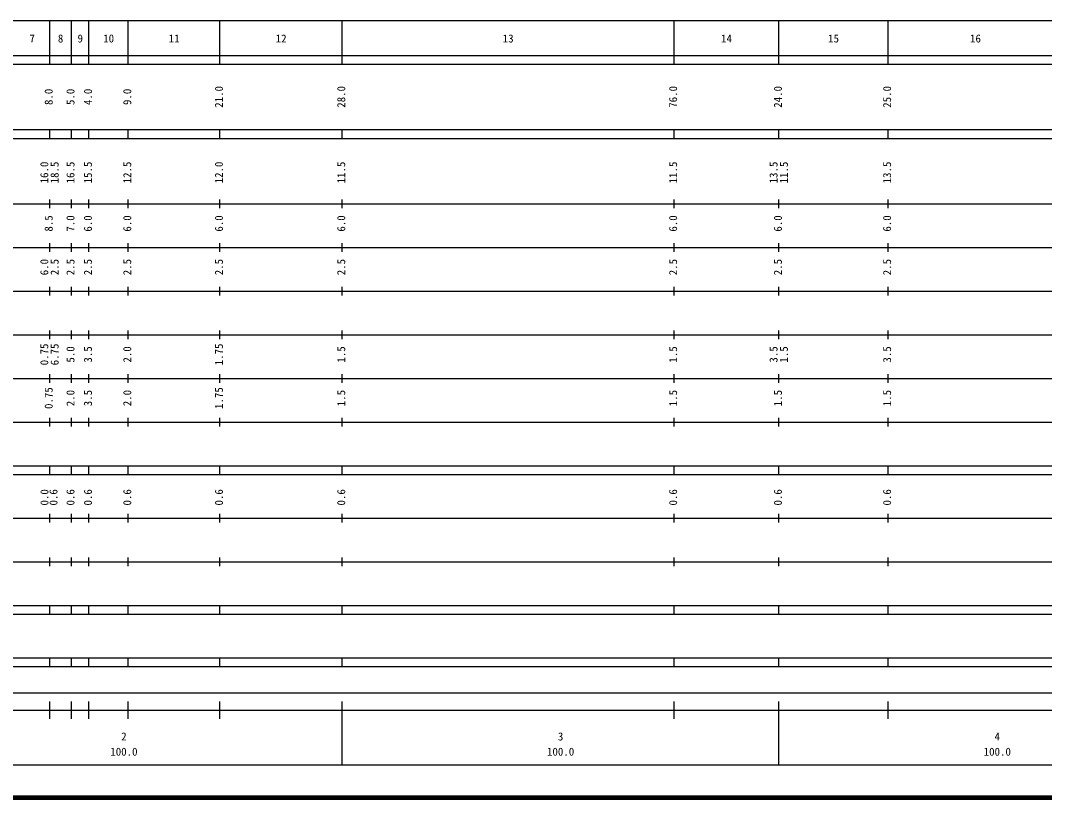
# Model space of a CAD drawing. Units: millimetres on the paper, enlarged 1000 times. Extents: x 40000 to 680000, y 20000 to 380000.
# Drawn here: x 194312 to 428815, y 20000 to 198000 of the extents above; entities that cross this region are included whole.
import ezdxf
from ezdxf.enums import TextEntityAlignment as Align

# ---------------------------------------------------------------- set-up
doc = ezdxf.new("R2010")
doc.units = ezdxf.units.MM
doc.header["$LTSCALE"] = 1000
doc.layers.add('M-TTL', color=2, linetype='Continuous', lineweight=140)
doc.layers.add('M-TTL-BAND', color=7, linetype='Continuous', lineweight=25)
doc.styles.add('ＭＳ ゴシック', font='')
doc.styles.get('ＭＳ ゴシック').set_extended_font_data('MS Gothic')

msp = doc.modelspace()

# ---------------------------------------------------------------- linework, layer by layer
at = {"layer": 'M-TTL'}
msp.add_line((40000, 20000), (680000, 20000), dxfattribs=at)
at = {"layer": 'M-TTL-BAND'}
for p, q in [((68000, 198000), (579000, 198000)), ((201000, 188000), (201000, 198000)), ((206000, 188000), (206000, 198000)), ((210000, 188000), (210000, 198000)), ((219000, 188000), (219000, 198000)), ((240000, 188000), (240000, 198000)), ((268000, 188000), (268000, 198000)), ((344000, 188000), (344000, 198000)), ((368000, 188000), (368000, 198000)), ((393000, 188000), (393000, 198000)), ((40000, 190000), (579000, 190000)), ((40000, 188000), (579000, 188000)), ((40000, 173000), (579000, 173000)), ((201000, 171000), (201000, 173000)), ((206000, 171000), (206000, 173000)), ((210000, 171000), (210000, 173000)), ((219000, 171000), (219000, 173000)), ((240000, 171000), (240000, 173000)), ((268000, 171000), (268000, 173000)), ((344000, 171000), (344000, 173000)), ((368000, 171000), (368000, 173000)), ((393000, 171000), (393000, 173000)), ((40000, 171000), (579000, 171000)), ((40000, 156000), (579000, 156000)), ((201000, 155000), (201000, 157000)), ((206000, 155000), (206000, 157000)), ((210000, 155000), (210000, 157000)), ((219000, 155000), (219000, 157000)), ((240000, 155000), (240000, 157000)), ((268000, 155000), (268000, 157000)), ((344000, 155000), (344000, 157000)), ((368000, 155000), (368000, 157000)), ((393000, 155000), (393000, 157000)), ((46000, 146000), (579000, 146000)), ((201000, 145000), (201000, 147000)), ((206000, 145000), (206000, 147000)), ((210000, 145000), (210000, 147000)), ((219000, 145000), (219000, 147000)), ((240000, 145000), (240000, 147000)), ((268000, 145000), (268000, 147000)), ((344000, 145000), (344000, 147000)), ((368000, 145000), (368000, 147000)), ((393000, 145000), (393000, 147000)), ((201000, 135000), (201000, 137000)), ((206000, 135000), (206000, 137000)), ((210000, 135000), (210000, 137000)), ((219000, 135000), (219000, 137000)), ((240000, 135000), (240000, 137000)), ((268000, 135000), (268000, 137000)), ((344000, 135000), (344000, 137000)), ((368000, 135000), (368000, 137000)), ((393000, 135000), (393000, 137000)), ((52000, 136000), (579000, 136000)), ((201000, 125000), (201000, 127000)), ((206000, 125000), (206000, 127000)), ((210000, 125000), (210000, 127000)), ((219000, 125000), (219000, 127000)), ((240000, 125000), (240000, 127000)), ((268000, 125000), (268000, 127000)), ((344000, 125000), (344000, 127000)), ((368000, 125000), (368000, 127000)), ((393000, 125000), (393000, 127000)), ((46000, 126000), (579000, 126000)), ((52000, 116000), (579000, 116000)), ((201000, 115000), (201000, 117000)), ((206000, 115000), (206000, 117000)), ((210000, 115000), (210000, 117000)), ((219000, 115000), (219000, 117000)), ((240000, 115000), (240000, 117000)), ((268000, 115000), (268000, 117000)), ((344000, 115000), (344000, 117000)), ((368000, 115000), (368000, 117000)), ((393000, 115000), (393000, 117000)), ((46000, 106000), (579000, 106000)), ((201000, 105000), (201000, 107000)), ((206000, 105000), (206000, 107000)), ((210000, 105000), (210000, 107000)), ((219000, 105000), (219000, 107000)), ((240000, 105000), (240000, 107000)), ((268000, 105000), (268000, 107000)), ((344000, 105000), (344000, 107000)), ((368000, 105000), (368000, 107000)), ((393000, 105000), (393000, 107000)), ((40000, 96000), (579000, 96000)), ((40000, 94000), (579000, 94000)), ((201000, 94000), (201000, 96000)), ((206000, 94000), (206000, 96000)), ((210000, 94000), (210000, 96000)), ((219000, 94000), (219000, 96000)), ((240000, 94000), (240000, 96000)), ((268000, 94000), (268000, 96000)), ((344000, 94000), (344000, 96000)), ((368000, 94000), (368000, 96000)), ((393000, 94000), (393000, 96000)), ((201000, 83000), (201000, 85000)), ((206000, 83000), (206000, 85000)), ((210000, 83000), (210000, 85000)), ((219000, 83000), (219000, 85000)), ((240000, 83000), (240000, 85000)), ((268000, 83000), (268000, 85000)), ((344000, 83000), (344000, 85000)), ((368000, 83000), (368000, 85000)), ((393000, 83000), (393000, 85000)), ((49000, 84000), (579000, 84000)), ((40000, 74000), (579000, 74000)), ((201000, 73000), (201000, 75000)), ((206000, 73000), (206000, 75000)), ((210000, 73000), (210000, 75000)), ((219000, 73000), (219000, 75000)), ((240000, 73000), (240000, 75000)), ((268000, 73000), (268000, 75000)), ((344000, 73000), (344000, 75000)), ((368000, 73000), (368000, 75000)), ((393000, 73000), (393000, 75000)), ((40000, 64000), (579000, 64000)), ((201000, 62000), (201000, 64000)), ((206000, 62000), (206000, 64000)), ((210000, 62000), (210000, 64000)), ((219000, 62000), (219000, 64000)), ((240000, 62000), (240000, 64000)), ((268000, 62000), (268000, 64000)), ((344000, 62000), (344000, 64000)), ((368000, 62000), (368000, 64000)), ((393000, 62000), (393000, 64000)), ((40000, 62000), (579000, 62000)), ((40000, 52000), (579000, 52000)), ((201000, 50000), (201000, 52000)), ((206000, 50000), (206000, 52000)), ((210000, 50000), (210000, 52000)), ((219000, 50000), (219000, 52000)), ((240000, 50000), (240000, 52000)), ((268000, 50000), (268000, 52000)), ((344000, 50000), (344000, 52000)), ((368000, 50000), (368000, 52000)), ((393000, 50000), (393000, 52000)), ((40000, 50000), (579000, 50000)), ((71000, 44000), (530000, 44000)), ((40000, 40000), (579000, 40000)), ((201000, 38000), (201000, 42000)), ((206000, 38000), (206000, 42000)), ((210000, 38000), (210000, 42000)), ((219000, 38000), (219000, 42000)), ((240000, 38000), (240000, 42000)), ((268000, 27500), (268000, 42000)), ((344000, 38000), (344000, 42000)), ((368000, 27500), (368000, 42000)), ((393000, 38000), (393000, 42000)), ((68000, 27500), (579000, 27500))]:
    msp.add_line(p, q, dxfattribs=at)

# ---------------------------------------------------------------- texts
at = {"layer": 'M-TTL-BAND', "style": 'ＭＳ ゴシック'}
for s, p in [('7', (197000, 192405)), ('8', (203500, 192405)), ('9', (208000, 192405)), ('10', (214500, 192405)), ('11', (229500, 192405)), ('12', (254000, 192405)), ('13', (306000, 192405)), ('14', (356000, 192405)), ('15', (380500, 192405)), ('16', (413000, 192405)), ('2', (218000, 32523)), ('3', (318000, 32523)), ('4', (418000, 32523)), ('100.0', (218000, 29033)), ('100.0', (318000, 29033)), ('100.0', (418000, 29033))]:
    msp.add_text(s, height=1833, dxfattribs=at).set_placement(p, align=Align.BOTTOM_CENTER)
for s, p in [('8.0', (202223, 180500)), ('5.0', (207223, 180500)), ('4.0', (211223, 180500)), ('9.0', (220223, 180500)), ('21.0', (241223, 180500)), ('28.0', (269223, 180500)), ('76.0', (345223, 180500)), ('24.0', (369223, 180500)), ('25.0', (394223, 180500)), ('16.0', (201223, 163174)), ('18.5', (203593, 163174)), ('16.5', (207223, 163174)), ('15.5', (211223, 163174)), ('12.5', (220223, 163174)), ('12.0', (241223, 163174)), ('11.5', (269223, 163174)), ('11.5', (345223, 163174)), ('13.5', (368223, 163174)), ('11.5', (370593, 163174)), ('13.5', (394223, 163174)), ('8.5', (202223, 151500)), ('7.0', (207223, 151500)), ('6.0', (211223, 151500)), ('6.0', (220223, 151500)), ('6.0', (241223, 151500)), ('6.0', (269223, 151500)), ('6.0', (345223, 151500)), ('6.0', (369223, 151500)), ('6.0', (394223, 151500)), ('6.0', (201223, 141500)), ('2.5', (203593, 141500)), ('2.5', (207223, 141500)), ('2.5', (211223, 141500)), ('2.5', (220223, 141500)), ('2.5', (241223, 141500)), ('2.5', (269223, 141500)), ('2.5', (345223, 141500)), ('2.5', (369223, 141500)), ('2.5', (394223, 141500)), ('0.75', (201223, 121500)), ('6.75', (203593, 121500)), ('5.0', (207223, 121500)), ('3.5', (211223, 121500)), ('2.0', (220223, 121500)), ('1.75', (241223, 121500)), ('1.5', (269223, 121500)), ('1.5', (345223, 121500)), ('3.5', (368223, 121500)), ('1.5', (370593, 121500)), ('3.5', (394223, 121500)), ('0.75', (202223, 111500)), ('2.0', (207223, 111500)), ('3.5', (211223, 111500)), ('2.0', (220223, 111500)), ('1.75', (241223, 111500)), ('1.5', (269223, 111500)), ('1.5', (345223, 111500)), ('1.5', (369223, 111500)), ('1.5', (394223, 111500)), ('0.0', (201257, 88764)), ('0.6', (203330, 88764)), ('0.6', (207223, 88764)), ('0.6', (211223, 88764)), ('0.6', (220223, 88764)), ('0.6', (241223, 88764)), ('0.6', (269223, 88764)), ('0.6', (345223, 88764)), ('0.6', (369223, 88764)), ('0.6', (394223, 88764))]:
    msp.add_text(s, height=1833, rotation=90, dxfattribs=at).set_placement(p, align=Align.BOTTOM_CENTER)

doc.saveas('drawing.dxf')
